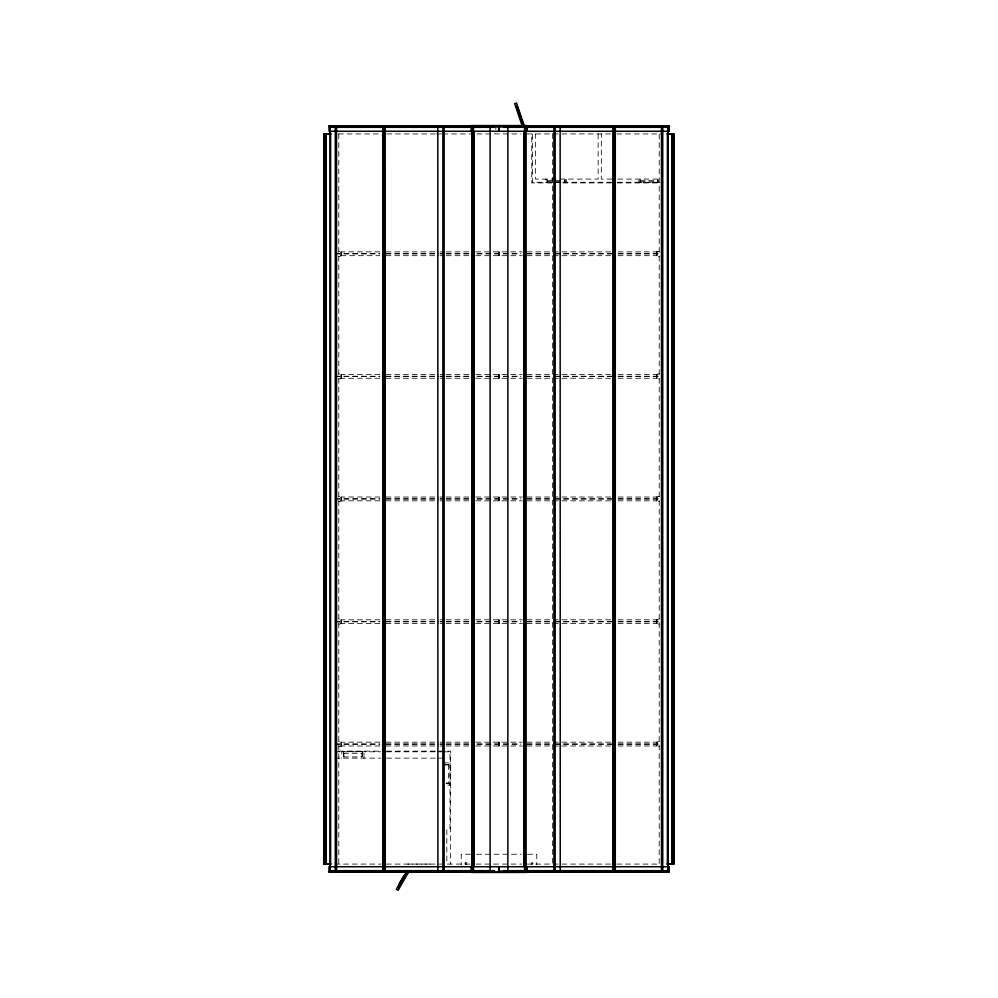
<?xml version="1.0" encoding="UTF-8"?>
<svg xmlns="http://www.w3.org/2000/svg" width="998" height="998" viewBox="0 0 998 998"><rect width="100%" height="100%" fill="white"/><g stroke="black" fill="none" stroke-linecap="round" stroke-linejoin="round"><path stroke-width="0.75" stroke-dasharray="4.99 3.74" d="M338.784 256.498L341.428 255.837L341.428 251.87L338.784 251.209M659.216 251.209L656.572 251.87L656.572 255.837L659.216 256.498M338.784 379.065L341.428 378.404L341.428 374.45L338.784 373.788M659.216 373.788L656.572 374.45L656.572 378.404L659.216 379.065M338.784 501.645L341.428 500.984L341.428 497.016L338.784 496.355M659.216 496.355L656.572 497.016L656.572 500.984L659.216 501.645M338.784 624.212L341.428 623.55L341.428 619.596L338.784 618.935M659.216 618.935L656.572 619.596L656.572 623.55L659.216 624.212M338.784 746.791L341.428 746.13L341.428 742.163L338.784 741.502M659.216 741.502L656.572 742.163L656.572 746.13L659.216 746.791M498.239 127.32L503.479 127.32M495.195 127.582L499.761 127.582M338.409 133.919L381.161 133.919M386.75 133.919L435.228 133.919M436.637 133.919L441.44 133.919M442.875 133.919L471.006 133.919M476.944 133.919L521.056 133.919M526.994 133.919L611.974 133.919M616.839 133.919L662.385 133.919M611.974 179.091L601.307 179.091L601.307 133.919M617.837 179.091L662.385 179.091M547.079 180.675L565.043 180.675M640.067 180.675L658.031 180.675M547.079 181.786L565.043 181.786M640.067 181.786L658.031 181.786M611.662 182.26L532.421 182.26L532.421 133.919M617.238 182.26L663.183 182.26M659.216 182.522L638.882 182.522L638.882 179.091M552.019 182.921L531.759 182.921L531.759 133.919M562.934 182.921L611.263 182.921M617.5 182.921L659.591 182.921M379.864 251.87L340.942 251.87L340.942 253.642M385.989 251.87L438.658 251.87M440.056 251.87L444.846 251.87M446.231 251.87L470.944 251.87M475.796 251.87L522.204 251.87M527.056 251.87L612.011 251.87M618.136 251.87L657.058 251.87L657.058 253.642M335.178 253.642L379.814 253.642M385.989 253.642L438.509 253.642M440.056 253.642L444.684 253.642M446.231 253.642L470.944 253.642M477.119 253.642L520.881 253.642M527.056 253.642L553.316 253.642M554.863 253.642L612.011 253.642M618.186 253.642L662.822 253.642M335.178 253.929L379.814 253.929M385.989 253.929L438.509 253.929M440.056 253.929L444.684 253.929M446.231 253.929L470.944 253.929M477.119 253.929L520.881 253.929M527.056 253.929L553.316 253.929M554.863 253.929L612.011 253.929M618.186 253.929L659.94 253.929M340.942 255.688L379.864 255.688M385.989 255.688L438.658 255.688M440.056 255.688L444.846 255.688M446.231 255.688L470.944 255.688M475.796 255.688L522.204 255.688M527.056 255.688L612.011 255.688M618.136 255.688L657.058 255.688L657.058 253.929M379.864 374.45L340.942 374.45L340.942 376.209M385.989 374.45L438.658 374.45M440.056 374.45L444.846 374.45M446.231 374.45L470.944 374.45M475.796 374.45L522.204 374.45M527.056 374.45L612.011 374.45M618.136 374.45L657.058 374.45L657.058 376.209M335.178 376.209L379.814 376.209M385.989 376.209L438.509 376.209M440.056 376.209L444.684 376.209M446.231 376.209L470.944 376.209M477.119 376.209L520.881 376.209M527.056 376.209L553.316 376.209M554.863 376.209L612.011 376.209M618.186 376.209L662.822 376.209M335.178 376.508L379.814 376.508M385.989 376.508L438.509 376.508M440.056 376.508L444.684 376.508M446.231 376.508L470.944 376.508M477.119 376.508L520.881 376.508M527.056 376.508L553.316 376.508M554.863 376.508L612.011 376.508M618.186 376.508L659.94 376.508M379.864 378.267L340.942 378.267L341.116 376.508M385.989 378.267L438.658 378.267M440.056 378.267L444.846 378.267M446.231 378.267L470.944 378.267M475.796 378.267L522.204 378.267M527.056 378.267L612.011 378.267M618.136 378.267L657.058 378.267L657.058 376.508M379.864 497.016L340.942 497.016L340.942 498.788M385.989 497.016L438.658 497.016M440.056 497.016L444.846 497.016M446.231 497.016L470.944 497.016M475.796 497.016L522.204 497.016M527.056 497.016L612.011 497.016M618.136 497.016L657.058 497.016L657.058 498.788M335.178 498.788L379.814 498.788M385.989 498.788L438.509 498.788M440.056 498.788L444.684 498.788M446.231 498.788L470.944 498.788M477.119 498.788L520.881 498.788M527.056 498.788L553.316 498.788M554.863 498.788L612.011 498.788M618.186 498.788L662.822 498.788M335.178 499.075L379.814 499.075M385.989 499.075L438.509 499.075M440.056 499.075L444.684 499.075M446.231 499.075L470.944 499.075M477.119 499.075L520.881 499.075M527.056 499.075L553.316 499.075M554.863 499.075L612.011 499.075M618.186 499.075L659.94 499.075M379.864 500.834L340.942 500.834L341.116 499.075M385.989 500.834L438.658 500.834M440.056 500.834L444.846 500.834M446.231 500.834L470.944 500.834M475.796 500.834L522.204 500.834M527.056 500.834L612.011 500.834M618.136 500.834L657.058 500.834L657.058 499.075M379.864 619.808L340.942 619.808L340.942 621.567M385.989 619.808L438.658 619.808M440.056 619.808L444.846 619.808M446.231 619.808L470.944 619.808M475.796 619.808L522.204 619.808M527.056 619.808L612.011 619.808M618.136 619.808L657.058 619.808L657.058 621.567M335.178 621.567L379.814 621.567M385.989 621.567L438.509 621.567M440.056 621.567L444.684 621.567M446.231 621.567L470.944 621.567M477.119 621.567L520.881 621.567M527.056 621.567L553.316 621.567M554.863 621.567L612.011 621.567M618.186 621.567L662.822 621.567M335.178 621.866L379.814 621.866M385.989 621.866L438.509 621.866M440.056 621.866L444.684 621.866M446.231 621.866L470.944 621.866M477.119 621.866L520.881 621.866M527.056 621.866L553.316 621.866M554.863 621.866L612.011 621.866M618.186 621.866L659.94 621.866M379.864 623.625L340.942 623.625L340.942 621.866M385.989 623.625L438.658 623.625M440.056 623.625L444.846 623.625M446.231 623.625L470.944 623.625M475.796 623.625L522.204 623.625M527.056 623.625L612.011 623.625M618.136 623.625L657.058 623.625L657.058 621.866M379.864 742.163L340.942 742.163L340.942 743.934M385.989 742.163L438.658 742.163M440.056 742.163L444.846 742.163M446.231 742.163L470.944 742.163M475.796 742.163L522.204 742.163M527.056 742.163L612.011 742.163M618.136 742.163L657.058 742.163L657.058 743.934M335.178 743.934L379.814 743.934M385.989 743.934L438.509 743.934M440.056 743.934L444.684 743.934M446.231 743.934L470.944 743.934M477.119 743.934L520.881 743.934M527.056 743.934L553.316 743.934M554.863 743.934L612.011 743.934M618.186 743.934L662.822 743.934M335.178 744.234L379.814 744.234M385.989 744.234L438.509 744.234M440.056 744.234L444.684 744.234M446.231 744.234L470.944 744.234M477.119 744.234L520.881 744.234M527.056 744.234L553.316 744.234M554.863 744.234L612.011 744.234M618.186 744.234L659.94 744.234M379.864 745.993L340.942 745.993L340.942 744.234M385.989 745.993L438.658 745.993M440.056 745.993L444.846 745.993M446.231 745.993L470.944 745.993M475.796 745.993L522.204 745.993M527.056 745.993L612.011 745.993M618.136 745.993L657.058 745.993L657.058 744.234M338.409 751.145L380.5 751.145M386.737 751.145L450.659 751.145L450.659 864.081M334.817 751.806L380.887 751.806M386.313 751.806L436.014 751.806M437.573 751.806L442.226 751.806M443.786 751.806L449.998 751.806L449.998 828.939L446.83 828.939L446.83 864.081M343.387 753.328L362.411 753.328M343.387 756.883L362.411 756.883M334.817 758.143L380.849 758.143M386.588 758.143L436.001 758.143M437.486 758.143L442.126 758.143M443.524 762.909L450.123 762.909L450.123 785.089L443.524 785.089M443.524 764.493L450.123 764.493M444.933 765.017L448.476 765.017M446.106 782.981L448.476 782.981M446.106 783.505L450.123 783.505M470.47 854.251L461.226 854.251L461.226 864.705M476.645 854.251L521.355 854.251M527.53 854.251L536.774 854.251L536.774 864.705M532.683 863.944L531.098 864.081M334.817 864.081L381.161 864.081M386.376 864.081L471.006 864.081M476.071 864.081L521.929 864.081M526.994 864.081L611.624 864.081M616.839 864.081L659.628 864.081M497.952 870.68L503.479 870.68M659.216 133.919L659.216 864.081M658.031 179.091L658.031 182.522M657.769 180.675L657.769 181.786M656.809 251.87L656.884 255.688M656.809 374.45L656.809 378.267M656.809 497.016L656.809 500.834M656.809 619.808L656.884 623.625M656.809 742.163L656.884 745.993M640.329 180.675L640.329 181.786M640.067 179.091L640.067 182.522M598.139 133.919L598.139 179.091L535.589 179.091L535.589 133.919M566.228 179.091L566.228 182.522L545.894 182.522L545.894 179.091M565.043 179.091L565.043 182.522M564.781 180.675L564.781 181.786M552.643 133.545L552.643 864.455M547.341 180.675L547.341 181.786M547.079 179.091L547.079 182.522M532.82 864.081L532.82 862.759L531.098 862.896M499.25 251.87L499.25 253.642M499.25 253.929L499.25 255.688M499.25 374.45L499.25 376.209M499.25 376.508L499.25 378.267M499.25 497.016L499.25 498.788M499.25 499.075L499.25 500.834M499.25 619.808L499.25 621.567M499.25 621.866L499.25 623.625M499.25 742.163L499.25 743.934M499.25 744.234L499.25 745.993M499 251.87L499 255.688M499 374.45L499 378.267M499 497.016L499 500.834M499 619.808L499 623.625M499 742.163L499 745.993M498.751 251.87L498.751 253.642M498.751 253.929L498.751 255.688M498.751 374.45L498.751 376.209M498.751 376.508L498.751 378.267M498.751 497.016L498.751 498.788M498.751 499.075L498.751 500.834M498.751 619.808L498.751 621.567M498.751 621.866L498.751 623.625M498.751 742.163L498.751 743.934M498.751 744.234L498.751 745.993M495.844 128.106L495.844 129.565M466.902 862.759L465.18 862.759L465.18 864.081M466.902 864.081L465.317 863.944L465.317 862.896M448.476 764.493L448.476 783.505M430.175 864.081L405.874 864.081M363.996 758.28L363.996 751.681L341.803 751.681L341.803 758.28M362.411 751.681L362.411 758.28M361.887 753.328L361.887 756.883M343.923 753.328L343.923 756.883M343.387 751.681L343.387 758.28M341.191 251.87L341.191 255.688M341.191 374.45L341.191 378.267M341.191 497.016L341.191 500.834M341.191 619.808L341.191 623.625M341.191 742.163L341.191 745.993M340.942 253.929L341.116 255.688M338.784 133.919L338.784 864.081"/><path stroke-width="1.5" d="M406.423 871.89L396.368 889.318L398.077 890.303L408.906 871.541M403.342 877.491L399.375 883.567L403.716 876.044L404.402 876.444M403.679 877.691L398.14 887.284L399.4 888.02M404.078 877.017L405.675 874.248M515.692 106.699L517.064 106.225M521.492 123.74L522.865 123.265M329.041 126.11L474.225 125.848M471.48 126.372L330.014 126.372L330.014 871.628M526.545 126.372L668.124 126.372L668.124 871.628L526.545 871.479M330.014 126.521L471.48 126.521M526.545 126.521L668.124 126.521M329.926 127.32L494.497 127.32M503.479 127.32L668.111 127.32M330.862 133.919L323.988 133.919L323.988 864.081L330.862 864.081M667.138 133.919L674.012 133.919L674.012 864.081L667.138 864.081M324.25 134.156L330.588 134.156M667.413 134.156L673.75 134.156M324.25 863.819L330.588 863.819M667.413 863.819L673.75 863.819M329.926 870.68L494.497 870.68M503.479 870.68L668.111 870.68M330.014 871.479L471.48 871.628M329.041 871.89L474.225 872.152M406.336 873.1L407.583 873.836M524.399 126.135L516.54 103.068L514.669 103.705L522.528 126.771M517.55 107.647L523.376 124.762M673.75 133.919L673.575 864.081M672.078 133.919L672.078 864.081M671.904 134.156L671.904 864.081M668.997 131.249L668.997 126.11L523.813 125.848M668.997 866.751L668.997 871.89L523.813 872.152M668.386 126.11L668.386 133.919M668.386 864.081L668.386 871.89M667.413 133.345L667.413 864.655M662.747 127.32L662.747 870.68M661.487 127.32L661.487 870.68M615.292 127.32L615.292 870.68M614.044 127.32L614.044 870.68M612.834 127.32L612.747 870.68M560.14 127.32L560.227 870.68M555.162 127.32L555.162 870.68M553.902 127.32L553.902 870.68M526.844 131.249L526.844 125.586L471.181 125.586L471.268 131.249M526.844 866.751L526.844 872.414L471.181 872.414L471.181 866.751M526.769 125.848L526.769 131.249M526.769 866.751L526.769 872.152M526.133 125.848L526.133 872.152M525.098 131.986L525.098 866.015M524.549 127.32L524.549 870.68M524.474 131.986L524.474 866.015M523.838 131.986L523.838 866.015M507.857 127.32L507.857 870.68M498.988 125.586L498.988 131.249M498.988 866.751L499.075 872.414M498.9 125.586L498.9 131.249M498.9 866.751L498.9 872.414M490.118 127.32L490.118 870.68M474.187 131.986L474.187 866.015M473.563 131.986L473.563 866.015M473.476 127.32L473.476 870.68M472.94 131.986L472.94 866.015M471.979 126.11L471.979 871.89M471.892 125.848L471.892 872.152M444.122 127.32L444.122 870.68M442.863 127.32L442.863 870.68M437.81 127.32L437.885 870.68M385.203 127.32L385.278 870.68M383.993 127.32L383.993 870.68M382.733 127.32L382.733 870.68M336.551 127.32L336.551 870.68M335.291 127.32L335.291 870.68M330.588 133.345L330.588 864.655M329.752 126.11L329.752 133.919M329.752 864.081L329.752 871.89M326.096 134.156L326.096 864.081M325.922 133.919L325.922 864.081M324.425 134.156L324.425 864.081M324.25 133.919L324.25 864.081M669.072 125.848L328.953 125.848L329.041 131.249L669.072 131.249L669.072 125.848M669.072 866.751L328.953 866.751L328.953 872.152L669.072 872.152L669.072 866.751"/></g></svg>
